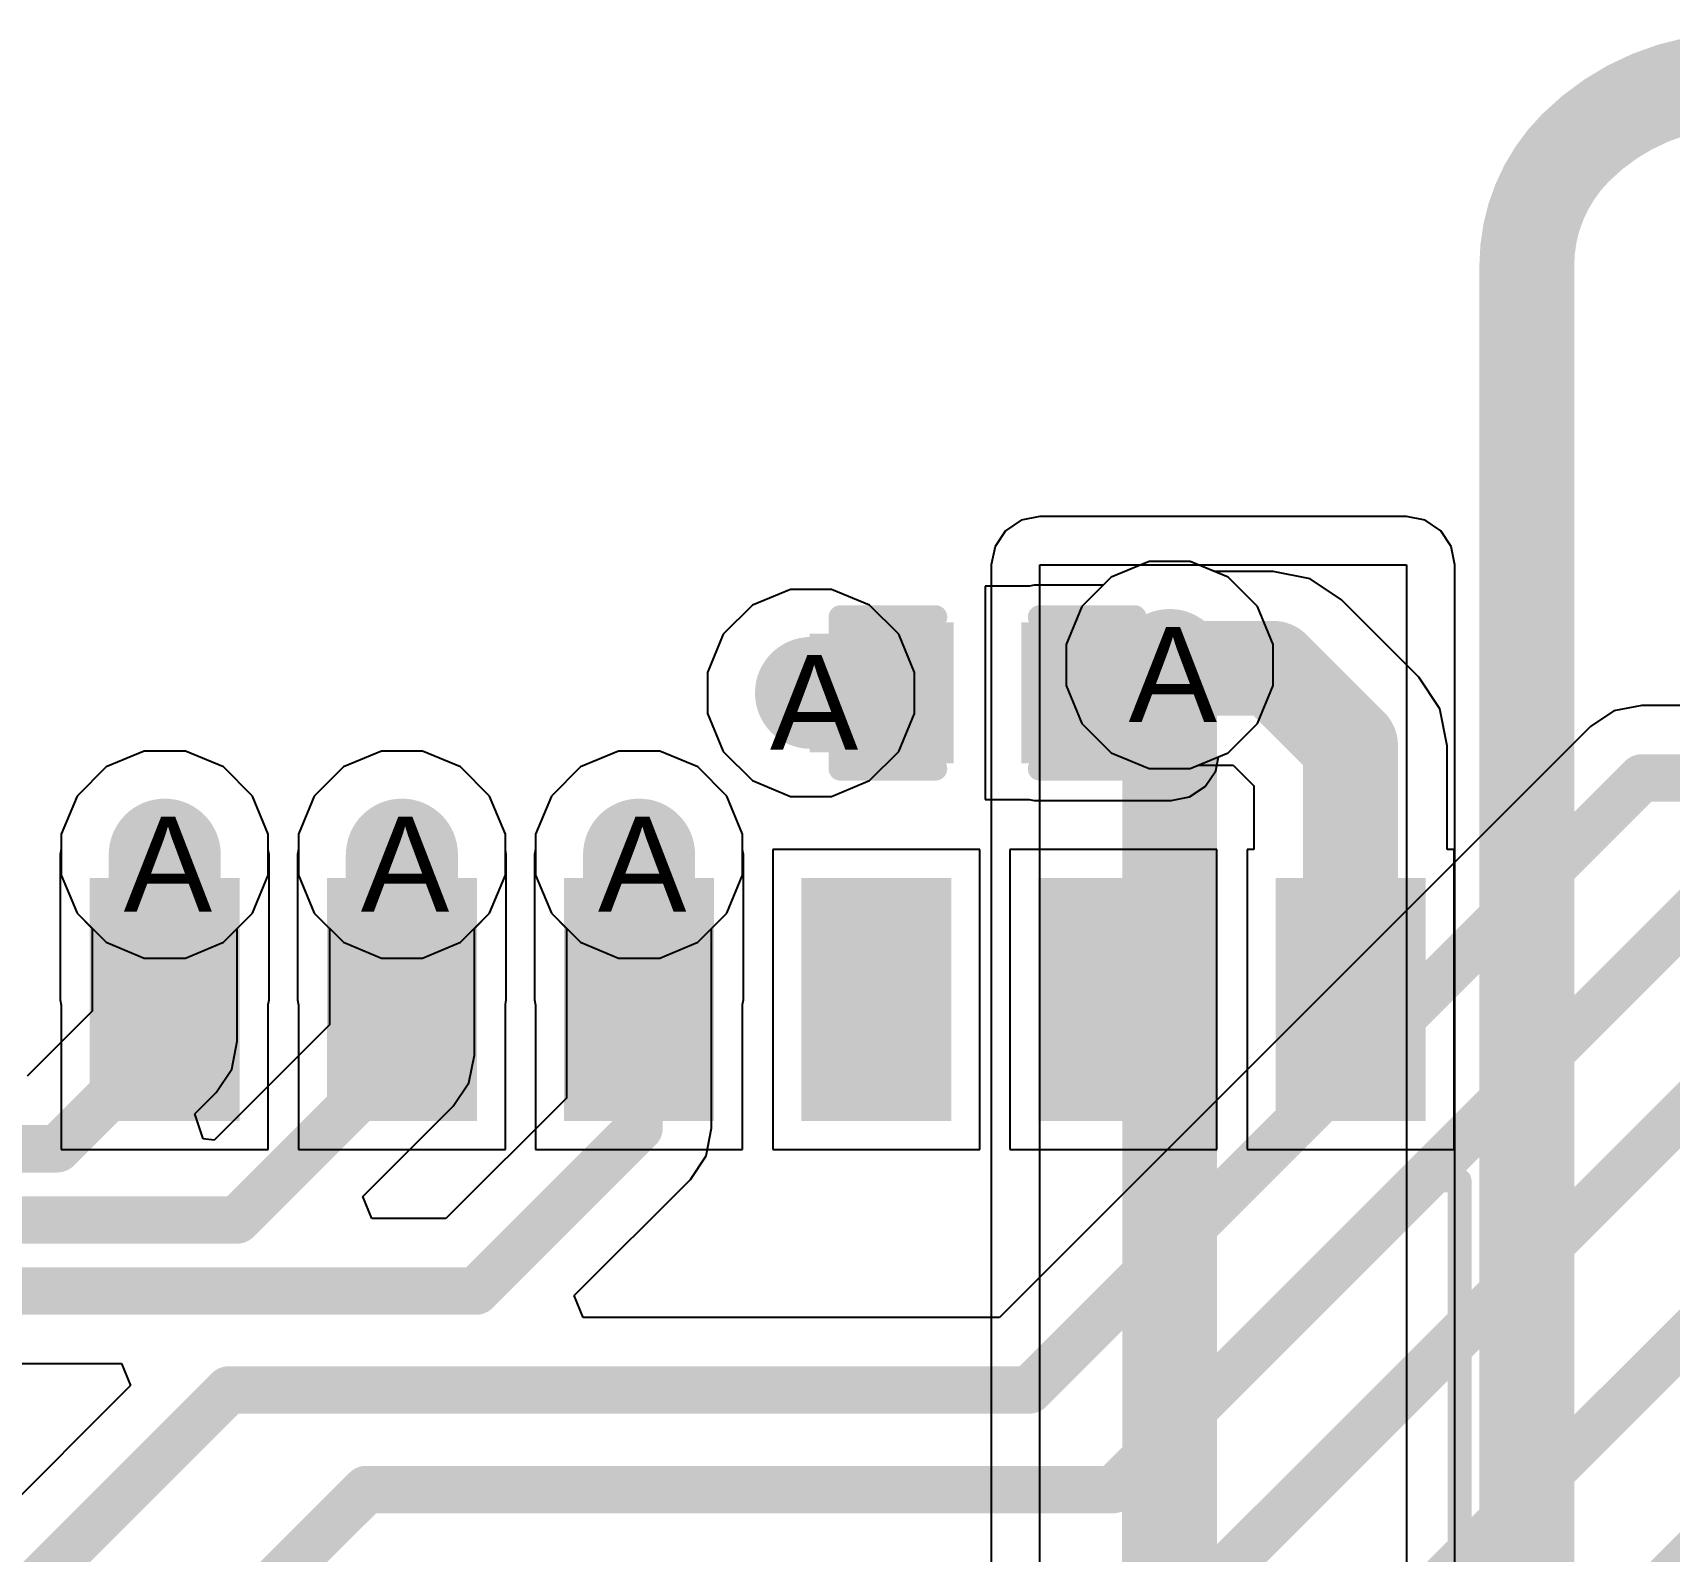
# Model space of a CAD drawing. Header units: inches. Extents: x 0 to 208, y 0 to 213.
# Drawn here: x 2.7947 to 3.1397, y 0.64 to 0.9602 of the extents above; entities that cross this region are included whole.
import ezdxf

# ---------------------------------------------------------------- set-up
doc = ezdxf.new("R2010")
doc.units = ezdxf.units.IN
doc.header["$MEASUREMENT"] = 0
for name, color, linetype in [('Bottom Layer', 5, 'Continuous'), ('Bottom Overlay', 54, 'Continuous'), ('Bottom Paste', 16, 'Continuous'), ('Bottom Solder', 6, 'Continuous'), ('Drill Drawing', 1, 'Continuous'), ('L2_GND1', 16, 'Continuous'), ('L3_SIG1', 76, 'Continuous'), ('L4_PWR', 90, 'Continuous'), ('L5_GND2', 156, 'Continuous'), ('L6_SIG2', 130, 'Continuous'), ('L7_GND3', 216, 'Continuous'), ('Top Layer', 1, 'Continuous'), ('Top Overlay', 2, 'Continuous'), ('Top Paste', 8, 'Continuous'), ('Top Solder', 216, 'Continuous'), ('Via Holes', 16, 'Continuous')]:
    doc.layers.add(name, color=color, linetype=linetype)
doc.styles.add('Arial', font='', dxfattribs={"height": 0.2})
doc.styles.get('Arial').set_extended_font_data('Arial')

# ---------------------------------------------------------------- blocks, each defined once
blk = doc.blocks.new('C___0402_B_395')
at = {"layer": 'Bottom Layer'}
for points in [[(-0.0095, 0.0125), (-0.0095, -0.0125), (-0.0275, -0.0125), (-0.0275, 0.0125)], [(0.0275, 0.0125), (0.0275, -0.0125), (0.0095, -0.0125), (0.0095, 0.0125)]]:
    blk.add_hatch(color=5, dxfattribs=at).paths.add_polyline_path(points)
at = {"layer": 'Bottom Paste'}
for points in [[(-0.0095, 0.0125), (-0.0095, -0.0125), (-0.0275, -0.0125), (-0.0275, 0.0125)], [(0.0275, 0.0125), (0.0275, -0.0125), (0.0095, -0.0125), (0.0095, 0.0125)]]:
    blk.add_hatch(color=16, dxfattribs=at).paths.add_polyline_path(points)
at = {"layer": 'Bottom Solder'}
for points in [[(-0.00714, 0.01486), (-0.00714, -0.01486), (-0.02986, -0.01486), (-0.02986, 0.01486)], [(0.02986, 0.01486), (0.02986, -0.01486), (0.00714, -0.01486), (0.00714, 0.01486)]]:
    blk.add_hatch(color=6, dxfattribs=at).paths.add_polyline_path(points)
at = {"layer": 'Bottom Overlay'}
for points in [[(-0.011, 0.016, 0.005, 0.005, 0), (-0.031, 0.016, 0.005, 0.005, 0)], [(-0.031, 0.016, 0.005, 0.005, 0), (-0.031, -0.016, 0.005, 0.005, 0)], [(0.031, 0.016, 0.005, 0.005, 0), (0.011, 0.016, 0.005, 0.005, 0)], [(0.031, 0.016, 0.005, 0.005, 0), (0.031, -0.016, 0.005, 0.005, 0)], [(-0.011, -0.016, 0.005, 0.005, 0), (-0.031, -0.016, 0.005, 0.005, 0)], [(0.031, -0.016, 0.005, 0.005, 0), (0.011, -0.016, 0.005, 0.005, 0)]]:
    blk.add_lwpolyline(points, format="xyseb", dxfattribs=at)
for points in [[(-0.03225, 0.016, 0.0025, 0.0025, 1), (-0.02975, 0.016, 0.0025, 0.0025, 1)], [(-0.03225, 0.016, 0.0025, 0.0025, 1), (-0.02975, 0.016, 0.0025, 0.0025, 1)], [(-0.01225, 0.016, 0.0025, 0.0025, 1), (-0.00975, 0.016, 0.0025, 0.0025, 1)], [(0.00975, 0.016, 0.0025, 0.0025, 1), (0.01225, 0.016, 0.0025, 0.0025, 1)], [(0.02975, 0.016, 0.0025, 0.0025, 1), (0.03225, 0.016, 0.0025, 0.0025, 1)], [(0.02975, 0.016, 0.0025, 0.0025, 1), (0.03225, 0.016, 0.0025, 0.0025, 1)], [(-0.03225, -0.016, 0.0025, 0.0025, 1), (-0.02975, -0.016, 0.0025, 0.0025, 1)], [(-0.03225, -0.016, 0.0025, 0.0025, 1), (-0.02975, -0.016, 0.0025, 0.0025, 1)], [(-0.01225, -0.016, 0.0025, 0.0025, 1), (-0.00975, -0.016, 0.0025, 0.0025, 1)], [(0.00975, -0.016, 0.0025, 0.0025, 1), (0.01225, -0.016, 0.0025, 0.0025, 1)], [(0.02975, -0.016, 0.0025, 0.0025, 1), (0.03225, -0.016, 0.0025, 0.0025, 1)], [(0.02975, -0.016, 0.0025, 0.0025, 1), (0.03225, -0.016, 0.0025, 0.0025, 1)]]:
    blk.add_lwpolyline(points, format="xyseb", close=True, dxfattribs=at)
blk = doc.blocks.new('SOP_16_150____399')
at = {"layer": 'Top Layer'}
for points in [[(0.09154, 0.08681), (0.13484, 0.08681), (0.13484, 0.06319), (0.09154, 0.06319)], [(0.09154, 0.03681), (0.13484, 0.03681), (0.13484, 0.01319), (0.09154, 0.01319)], [(0.09154, -0.01319), (0.13484, -0.01319), (0.13484, -0.03681), (0.09154, -0.03681)], [(0.09154, -0.06319), (0.13484, -0.06319), (0.13484, -0.08681), (0.09154, -0.08681)], [(0.09154, -0.11319), (0.13484, -0.11319), (0.13484, -0.13681), (0.09154, -0.13681)], [(0.09154, -0.16319), (0.13484, -0.16319), (0.13484, -0.18681), (0.09154, -0.18681)]]:
    blk.add_hatch(color=1, dxfattribs=at).paths.add_polyline_path(points)
at = {"layer": 'Top Paste'}
for points in [[(0.09154, 0.08681), (0.13484, 0.08681), (0.13484, 0.06319), (0.09154, 0.06319)], [(0.09154, 0.03681), (0.13484, 0.03681), (0.13484, 0.01319), (0.09154, 0.01319)], [(0.09154, -0.01319), (0.13484, -0.01319), (0.13484, -0.03681), (0.09154, -0.03681)], [(0.09154, -0.06319), (0.13484, -0.06319), (0.13484, -0.08681), (0.09154, -0.08681)], [(0.09154, -0.11319), (0.13484, -0.11319), (0.13484, -0.13681), (0.09154, -0.13681)], [(0.09154, -0.16319), (0.13484, -0.16319), (0.13484, -0.18681), (0.09154, -0.18681)]]:
    blk.add_hatch(color=8, dxfattribs=at).paths.add_polyline_path(points)
at = {"layer": 'Top Solder'}
for points in [[(0.08754, 0.09081), (0.13884, 0.09081), (0.13884, 0.05919), (0.08754, 0.05919)], [(0.08754, 0.04081), (0.13884, 0.04081), (0.13884, 0.00919), (0.08754, 0.00919)], [(0.08754, -0.00919), (0.13884, -0.00919), (0.13884, -0.04081), (0.08754, -0.04081)], [(0.08754, -0.05919), (0.13884, -0.05919), (0.13884, -0.09081), (0.08754, -0.09081)], [(0.08754, -0.10919), (0.13884, -0.10919), (0.13884, -0.14081), (0.08754, -0.14081)], [(0.08754, -0.15919), (0.13884, -0.15919), (0.13884, -0.19081), (0.08754, -0.19081)]]:
    blk.add_hatch(color=216, dxfattribs=at).paths.add_polyline_path(points)
at = {"layer": 'Top Overlay'}
for points in [[(0.075, -0.192, 0.005, 0.005, 0), (0.075, -0.198, 0.005, 0.005, 0)], [(-0.075, -0.198, 0.005, 0.005, 0), (0.075, -0.198, 0.005, 0.005, 0)]]:
    blk.add_lwpolyline(points, format="xyseb", dxfattribs=at)
for points in [[(0.07375, -0.192, 0.0025, 0.0025, 1), (0.07625, -0.192, 0.0025, 0.0025, 1)], [(0.07375, -0.198, 0.0025, 0.0025, 1), (0.07625, -0.198, 0.0025, 0.0025, 1)], [(0.07375, -0.198, 0.0025, 0.0025, 1), (0.07625, -0.198, 0.0025, 0.0025, 1)]]:
    blk.add_lwpolyline(points, format="xyseb", close=True, dxfattribs=at)

msp = doc.modelspace()

# ---------------------------------------------------------------- hatches: boundary and pattern name
at = {"layer": 'Bottom Layer'}
h = msp.add_hatch(color=5, dxfattribs=at)
edge = h.paths.add_edge_path()
edge.add_arc((3.0344, 0.82689), 0.01181, 0, 360)
h = msp.add_hatch(color=5, dxfattribs=at)
edge = h.paths.add_edge_path()
edge.add_arc((2.95878, 0.821), 0.01181, 0, 360)
for points in [[(2.95848, 0.8335), (2.95848, 0.8085), (2.98738, 0.8085), (2.98738, 0.8335)], [(3.0347, 0.8085), (3.0347, 0.8335), (3.0058, 0.8335), (3.0058, 0.8085)]]:
    msp.add_hatch(color=5, dxfattribs=at).paths.add_polyline_path(points)
h = msp.add_hatch(color=5, dxfattribs=at)
edge = h.paths.add_edge_path()
edge.add_arc((2.82254, 0.7869), 0.01181, 0, 360)
h = msp.add_hatch(color=5, dxfattribs=at)
edge = h.paths.add_edge_path()
edge.add_arc((2.87254, 0.7869), 0.01181, 0, 360)
h = msp.add_hatch(color=5, dxfattribs=at)
edge = h.paths.add_edge_path()
edge.add_arc((2.92254, 0.7869), 0.01181, 0, 360)
at = {"layer": 'L2_GND1'}
h = msp.add_hatch(color=16, dxfattribs=at)
edge = h.paths.add_edge_path()
edge.add_arc((3.0344, 0.82689), 0.01181, 0, 360)
h = msp.add_hatch(color=16, dxfattribs=at)
edge = h.paths.add_edge_path()
edge.add_arc((2.95878, 0.821), 0.01181, 0, 360)
h = msp.add_hatch(color=16, dxfattribs=at)
edge = h.paths.add_edge_path()
edge.add_arc((2.82254, 0.7869), 0.01181, 0, 360)
h = msp.add_hatch(color=16, dxfattribs=at)
edge = h.paths.add_edge_path()
edge.add_arc((2.87254, 0.7869), 0.01181, 0, 360)
h = msp.add_hatch(color=16, dxfattribs=at)
edge = h.paths.add_edge_path()
edge.add_arc((2.92254, 0.7869), 0.01181, 0, 360)
at = {"layer": 'L3_SIG1'}
h = msp.add_hatch(color=76, dxfattribs=at)
edge = h.paths.add_edge_path()
edge.add_arc((3.0344, 0.82689), 0.01181, 0, 360)
h = msp.add_hatch(color=76, dxfattribs=at)
edge = h.paths.add_edge_path()
edge.add_arc((2.95878, 0.821), 0.01181, 0, 360)
h = msp.add_hatch(color=76, dxfattribs=at)
edge = h.paths.add_edge_path()
edge.add_arc((2.82254, 0.7869), 0.01181, 0, 360)
h = msp.add_hatch(color=76, dxfattribs=at)
edge = h.paths.add_edge_path()
edge.add_arc((2.87254, 0.7869), 0.01181, 0, 360)
h = msp.add_hatch(color=76, dxfattribs=at)
edge = h.paths.add_edge_path()
edge.add_arc((2.92254, 0.7869), 0.01181, 0, 360)
at = {"layer": 'L4_PWR'}
h = msp.add_hatch(color=90, dxfattribs=at)
edge = h.paths.add_edge_path()
edge.add_arc((3.0344, 0.82689), 0.01181, 0, 360)
h = msp.add_hatch(color=90, dxfattribs=at)
edge = h.paths.add_edge_path()
edge.add_arc((2.95878, 0.821), 0.01181, 0, 360)
h = msp.add_hatch(color=90, dxfattribs=at)
edge = h.paths.add_edge_path()
edge.add_arc((2.82254, 0.7869), 0.01181, 0, 360)
h = msp.add_hatch(color=90, dxfattribs=at)
edge = h.paths.add_edge_path()
edge.add_arc((2.87254, 0.7869), 0.01181, 0, 360)
h = msp.add_hatch(color=90, dxfattribs=at)
edge = h.paths.add_edge_path()
edge.add_arc((2.92254, 0.7869), 0.01181, 0, 360)
at = {"layer": 'L5_GND2'}
h = msp.add_hatch(color=156, dxfattribs=at)
edge = h.paths.add_edge_path()
edge.add_arc((3.0344, 0.82689), 0.01181, 0, 360)
h = msp.add_hatch(color=156, dxfattribs=at)
edge = h.paths.add_edge_path()
edge.add_arc((2.95878, 0.821), 0.01181, 0, 360)
h = msp.add_hatch(color=156, dxfattribs=at)
edge = h.paths.add_edge_path()
edge.add_arc((2.82254, 0.7869), 0.01181, 0, 360)
h = msp.add_hatch(color=156, dxfattribs=at)
edge = h.paths.add_edge_path()
edge.add_arc((2.87254, 0.7869), 0.01181, 0, 360)
h = msp.add_hatch(color=156, dxfattribs=at)
edge = h.paths.add_edge_path()
edge.add_arc((2.92254, 0.7869), 0.01181, 0, 360)
at = {"layer": 'L6_SIG2'}
h = msp.add_hatch(color=130, dxfattribs=at)
edge = h.paths.add_edge_path()
edge.add_arc((3.0344, 0.82689), 0.01181, 0, 360)
h = msp.add_hatch(color=130, dxfattribs=at)
edge = h.paths.add_edge_path()
edge.add_arc((2.95878, 0.821), 0.01181, 0, 360)
h = msp.add_hatch(color=130, dxfattribs=at)
edge = h.paths.add_edge_path()
edge.add_arc((2.82254, 0.7869), 0.01181, 0, 360)
h = msp.add_hatch(color=130, dxfattribs=at)
edge = h.paths.add_edge_path()
edge.add_arc((2.87254, 0.7869), 0.01181, 0, 360)
h = msp.add_hatch(color=130, dxfattribs=at)
edge = h.paths.add_edge_path()
edge.add_arc((2.92254, 0.7869), 0.01181, 0, 360)
at = {"layer": 'L7_GND3'}
h = msp.add_hatch(color=216, dxfattribs=at)
edge = h.paths.add_edge_path()
edge.add_arc((3.0344, 0.82689), 0.01181, 0, 360)
h = msp.add_hatch(color=216, dxfattribs=at)
edge = h.paths.add_edge_path()
edge.add_arc((2.95878, 0.821), 0.01181, 0, 360)
h = msp.add_hatch(color=216, dxfattribs=at)
edge = h.paths.add_edge_path()
edge.add_arc((2.82254, 0.7869), 0.01181, 0, 360)
h = msp.add_hatch(color=216, dxfattribs=at)
edge = h.paths.add_edge_path()
edge.add_arc((2.87254, 0.7869), 0.01181, 0, 360)
h = msp.add_hatch(color=216, dxfattribs=at)
edge = h.paths.add_edge_path()
edge.add_arc((2.92254, 0.7869), 0.01181, 0, 360)
at = {"layer": 'Top Layer'}
h = msp.add_hatch(color=1, dxfattribs=at)
edge = h.paths.add_edge_path()
edge.add_arc((3.0344, 0.82689), 0.01181, 0, 360)
h = msp.add_hatch(color=1, dxfattribs=at)
edge = h.paths.add_edge_path()
edge.add_arc((2.95878, 0.821), 0.01181, 0, 360)
h = msp.add_hatch(color=1, dxfattribs=at)
edge = h.paths.add_edge_path()
edge.add_arc((2.82254, 0.7869), 0.01181, 0, 360)
h = msp.add_hatch(color=1, dxfattribs=at)
edge = h.paths.add_edge_path()
edge.add_arc((2.87254, 0.7869), 0.01181, 0, 360)
h = msp.add_hatch(color=1, dxfattribs=at)
edge = h.paths.add_edge_path()
edge.add_arc((2.92254, 0.7869), 0.01181, 0, 360)
for points in [[(2.83436, 0.7869), (2.81069, 0.7869), (2.81069, 0.75629), (2.83436, 0.75629)], [(2.88436, 0.7869), (2.86069, 0.7869), (2.86069, 0.75629), (2.88436, 0.75629)], [(2.93436, 0.7869), (2.91069, 0.7869), (2.91069, 0.75629), (2.93436, 0.75629)]]:
    msp.add_hatch(color=1, dxfattribs=at).paths.add_polyline_path(points)
at = {"layer": 'Via Holes'}
h = msp.add_hatch(color=7, dxfattribs=at)
edge = h.paths.add_edge_path()
edge.add_arc((3.0344, 0.82689), 0.00591, 0, 360)
h = msp.add_hatch(color=7, dxfattribs=at)
edge = h.paths.add_edge_path()
edge.add_arc((2.95878, 0.821), 0.00591, 0, 360)
h = msp.add_hatch(color=7, dxfattribs=at)
edge = h.paths.add_edge_path()
edge.add_arc((2.82254, 0.7869), 0.00591, 0, 360)
h = msp.add_hatch(color=7, dxfattribs=at)
edge = h.paths.add_edge_path()
edge.add_arc((2.87254, 0.7869), 0.00591, 0, 360)
h = msp.add_hatch(color=7, dxfattribs=at)
edge = h.paths.add_edge_path()
edge.add_arc((2.92254, 0.7869), 0.00591, 0, 360)

# ---------------------------------------------------------------- linework, layer by layer
at = {"layer": 'Bottom Layer'}
for p, q in [((3.02204, 0.84538), (3.02036, 0.8437)), ((3.03006, 0.8487), (3.02204, 0.84538)), ((3.03874, 0.8487), (3.03006, 0.8487)), ((3.04675, 0.84538), (3.03874, 0.8487)), ((3.05289, 0.83924), (3.04675, 0.84538)), ((3.00482, 0.8435), (2.9955, 0.8435)), ((2.9955, 0.8435), (2.9955, 0.7985)), ((3.0058, 0.8437), (3.00482, 0.8435)), ((3.02036, 0.8437), (3.0058, 0.8437)), ((3.05621, 0.83122), (3.05289, 0.83924)), ((3.05621, 0.82255), (3.05621, 0.83122)), ((3.05289, 0.81453), (3.05621, 0.82255)), ((3.04675, 0.80839), (3.05289, 0.81453)), ((2.8182, 0.80871), (2.81019, 0.80539)), ((2.82688, 0.80871), (2.8182, 0.80871)), ((2.8349, 0.80539), (2.82688, 0.80871)), ((2.8682, 0.80871), (2.86019, 0.80539)), ((2.87688, 0.80871), (2.8682, 0.80871)), ((2.8849, 0.80539), (2.87688, 0.80871)), ((2.9182, 0.80871), (2.91019, 0.80539)), ((2.92688, 0.80871), (2.9182, 0.80871)), ((2.9349, 0.80539), (2.92688, 0.80871)), ((3.04412, 0.8046), (3.04471, 0.80755)), ((3.04471, 0.80755), (3.04675, 0.80839)), ((2.81019, 0.80539), (2.80405, 0.79925)), ((2.84103, 0.79925), (2.8349, 0.80539)), ((2.86019, 0.80539), (2.85405, 0.79925)), ((2.89103, 0.79925), (2.8849, 0.80539)), ((2.91019, 0.80539), (2.90405, 0.79925)), ((2.94103, 0.79925), (2.9349, 0.80539)), ((3.04191, 0.80129), (3.04412, 0.8046)), ((3.0386, 0.79908), (3.04191, 0.80129)), ((2.80405, 0.79925), (2.80073, 0.79124)), ((2.84435, 0.79124), (2.84103, 0.79925)), ((2.85405, 0.79925), (2.85073, 0.79124)), ((2.89435, 0.79124), (2.89103, 0.79925)), ((2.90405, 0.79925), (2.90073, 0.79124)), ((2.94435, 0.79124), (2.94103, 0.79925)), ((2.9955, 0.7985), (3.00481, 0.7985)), ((3.00481, 0.7985), (3.0058, 0.7983)), ((3.0058, 0.7983), (3.0347, 0.7983)), ((3.0347, 0.7983), (3.0386, 0.79908)), ((2.80073, 0.79124), (2.80073, 0.78256)), ((2.84435, 0.78256), (2.84435, 0.79124)), ((2.85073, 0.79124), (2.85073, 0.78256)), ((2.89435, 0.78256), (2.89435, 0.79124)), ((2.90073, 0.79124), (2.90073, 0.78256)), ((2.94435, 0.78256), (2.94435, 0.79124)), ((2.80073, 0.78256), (2.80405, 0.77454)), ((2.84103, 0.77454), (2.84435, 0.78256)), ((2.85073, 0.78256), (2.85405, 0.77454)), ((2.89103, 0.77454), (2.89435, 0.78256)), ((2.90073, 0.78256), (2.90405, 0.77454)), ((2.94103, 0.77454), (2.94435, 0.78256)), ((2.80405, 0.77454), (2.81019, 0.76841)), ((2.8349, 0.76841), (2.84103, 0.77454)), ((2.85405, 0.77454), (2.86019, 0.76841)), ((2.8849, 0.76841), (2.89103, 0.77454)), ((2.90405, 0.77454), (2.91019, 0.76841)), ((2.9349, 0.76841), (2.94103, 0.77454)), ((2.81019, 0.76841), (2.8182, 0.76509)), ((2.82688, 0.76509), (2.8349, 0.76841)), ((2.86019, 0.76841), (2.8682, 0.76509)), ((2.87688, 0.76509), (2.8849, 0.76841)), ((2.91019, 0.76841), (2.9182, 0.76509)), ((2.92688, 0.76509), (2.9349, 0.76841)), ((2.8182, 0.76509), (2.82688, 0.76509)), ((2.8682, 0.76509), (2.87688, 0.76509)), ((2.9182, 0.76509), (2.92688, 0.76509))]:
    msp.add_line(p, q, dxfattribs=at)
at = {"layer": 'L2_GND1'}
for p, q in [((3.02204, 0.84538), (3.01591, 0.83924)), ((3.03006, 0.8487), (3.02204, 0.84538)), ((3.03874, 0.8487), (3.03006, 0.8487)), ((3.04675, 0.84538), (3.03874, 0.8487)), ((3.05289, 0.83924), (3.04675, 0.84538)), ((3.01591, 0.83924), (3.01259, 0.83122)), ((3.05621, 0.83122), (3.05289, 0.83924)), ((3.01259, 0.83122), (3.01259, 0.82255)), ((3.05621, 0.82255), (3.05621, 0.83122)), ((3.01259, 0.82255), (3.01591, 0.81453)), ((3.05289, 0.81453), (3.05621, 0.82255)), ((3.01591, 0.81453), (3.02204, 0.80839)), ((3.04675, 0.80839), (3.05289, 0.81453)), ((2.8182, 0.80871), (2.81019, 0.80539)), ((2.82688, 0.80871), (2.8182, 0.80871)), ((2.8349, 0.80539), (2.82688, 0.80871)), ((2.8682, 0.80871), (2.86019, 0.80539)), ((2.87688, 0.80871), (2.8682, 0.80871)), ((2.8849, 0.80539), (2.87688, 0.80871)), ((2.9182, 0.80871), (2.91019, 0.80539)), ((2.92688, 0.80871), (2.9182, 0.80871)), ((2.9349, 0.80539), (2.92688, 0.80871)), ((3.02204, 0.80839), (3.03006, 0.80507)), ((3.03874, 0.80507), (3.04675, 0.80839)), ((2.81019, 0.80539), (2.80405, 0.79925)), ((2.84103, 0.79925), (2.8349, 0.80539)), ((2.86019, 0.80539), (2.85405, 0.79925)), ((2.89103, 0.79925), (2.8849, 0.80539)), ((2.91019, 0.80539), (2.90405, 0.79925)), ((2.94103, 0.79925), (2.9349, 0.80539)), ((3.03006, 0.80507), (3.03874, 0.80507)), ((2.80405, 0.79925), (2.80073, 0.79124)), ((2.84435, 0.79124), (2.84103, 0.79925)), ((2.85405, 0.79925), (2.85073, 0.79124)), ((2.89435, 0.79124), (2.89103, 0.79925)), ((2.90405, 0.79925), (2.90073, 0.79124)), ((2.94435, 0.79124), (2.94103, 0.79925)), ((2.80073, 0.79124), (2.80073, 0.78256)), ((2.84435, 0.78256), (2.84435, 0.79124)), ((2.85073, 0.79124), (2.85073, 0.78256)), ((2.89435, 0.78256), (2.89435, 0.79124)), ((2.90073, 0.79124), (2.90073, 0.78256)), ((2.94435, 0.78256), (2.94435, 0.79124)), ((2.80073, 0.78256), (2.80405, 0.77454)), ((2.84103, 0.77454), (2.84435, 0.78256)), ((2.85073, 0.78256), (2.85405, 0.77454)), ((2.89103, 0.77454), (2.89435, 0.78256)), ((2.90073, 0.78256), (2.90405, 0.77454)), ((2.94103, 0.77454), (2.94435, 0.78256)), ((2.80405, 0.77454), (2.81019, 0.76841)), ((2.8349, 0.76841), (2.84103, 0.77454)), ((2.85405, 0.77454), (2.86019, 0.76841)), ((2.8849, 0.76841), (2.89103, 0.77454)), ((2.90405, 0.77454), (2.91019, 0.76841)), ((2.9349, 0.76841), (2.94103, 0.77454)), ((2.81019, 0.76841), (2.8182, 0.76509)), ((2.82688, 0.76509), (2.8349, 0.76841)), ((2.86019, 0.76841), (2.8682, 0.76509)), ((2.87688, 0.76509), (2.8849, 0.76841)), ((2.91019, 0.76841), (2.9182, 0.76509)), ((2.92688, 0.76509), (2.9349, 0.76841)), ((2.8182, 0.76509), (2.82688, 0.76509)), ((2.8682, 0.76509), (2.87688, 0.76509)), ((2.9182, 0.76509), (2.92688, 0.76509))]:
    msp.add_line(p, q, dxfattribs=at)
at = {"layer": 'L3_SIG1'}
for p, q in [((3.02204, 0.84538), (3.01591, 0.83924)), ((3.03006, 0.8487), (3.02204, 0.84538)), ((3.03874, 0.8487), (3.03006, 0.8487)), ((3.04675, 0.84538), (3.03874, 0.8487)), ((3.05289, 0.83924), (3.04675, 0.84538)), ((3.01591, 0.83924), (3.01259, 0.83122)), ((3.05621, 0.83122), (3.05289, 0.83924)), ((3.01259, 0.83122), (3.01259, 0.82255)), ((3.05621, 0.82255), (3.05621, 0.83122)), ((3.01259, 0.82255), (3.01591, 0.81453)), ((3.05289, 0.81453), (3.05621, 0.82255)), ((3.01591, 0.81453), (3.02204, 0.80839)), ((3.04675, 0.80839), (3.05289, 0.81453)), ((2.8182, 0.80871), (2.81019, 0.80539)), ((2.82688, 0.80871), (2.8182, 0.80871)), ((2.8349, 0.80539), (2.82688, 0.80871)), ((2.8682, 0.80871), (2.86019, 0.80539)), ((2.87688, 0.80871), (2.8682, 0.80871)), ((2.8849, 0.80539), (2.87688, 0.80871)), ((2.9182, 0.80871), (2.91019, 0.80539)), ((2.92688, 0.80871), (2.9182, 0.80871)), ((2.9349, 0.80539), (2.92688, 0.80871)), ((3.02204, 0.80839), (3.03006, 0.80507)), ((3.03874, 0.80507), (3.04675, 0.80839)), ((2.81019, 0.80539), (2.80405, 0.79925)), ((2.84103, 0.79925), (2.8349, 0.80539)), ((2.86019, 0.80539), (2.85405, 0.79925)), ((2.89103, 0.79925), (2.8849, 0.80539)), ((2.91019, 0.80539), (2.90405, 0.79925)), ((2.94103, 0.79925), (2.9349, 0.80539)), ((3.03006, 0.80507), (3.03874, 0.80507)), ((2.80405, 0.79925), (2.80073, 0.79124)), ((2.84435, 0.79124), (2.84103, 0.79925)), ((2.85405, 0.79925), (2.85073, 0.79124)), ((2.89435, 0.79124), (2.89103, 0.79925)), ((2.90405, 0.79925), (2.90073, 0.79124)), ((2.94435, 0.79124), (2.94103, 0.79925)), ((2.80073, 0.79124), (2.80073, 0.78256)), ((2.84435, 0.78256), (2.84435, 0.79124)), ((2.85073, 0.79124), (2.85073, 0.78256)), ((2.89435, 0.78256), (2.89435, 0.79124)), ((2.90073, 0.79124), (2.90073, 0.78256)), ((2.94435, 0.78256), (2.94435, 0.79124)), ((2.80073, 0.78256), (2.80405, 0.77454)), ((2.84103, 0.77454), (2.84435, 0.78256)), ((2.85073, 0.78256), (2.85405, 0.77454)), ((2.89103, 0.77454), (2.89435, 0.78256)), ((2.90073, 0.78256), (2.90405, 0.77454)), ((2.94103, 0.77454), (2.94435, 0.78256)), ((2.80405, 0.77454), (2.81019, 0.76841)), ((2.8349, 0.76841), (2.84103, 0.77454)), ((2.85405, 0.77454), (2.86019, 0.76841)), ((2.8849, 0.76841), (2.89103, 0.77454)), ((2.90405, 0.77454), (2.91019, 0.76841)), ((2.9349, 0.76841), (2.94103, 0.77454)), ((2.81019, 0.76841), (2.8182, 0.76509)), ((2.82688, 0.76509), (2.8349, 0.76841)), ((2.86019, 0.76841), (2.8682, 0.76509)), ((2.87688, 0.76509), (2.8849, 0.76841)), ((2.91019, 0.76841), (2.9182, 0.76509)), ((2.92688, 0.76509), (2.9349, 0.76841)), ((2.8182, 0.76509), (2.82688, 0.76509)), ((2.8682, 0.76509), (2.87688, 0.76509)), ((2.9182, 0.76509), (2.92688, 0.76509))]:
    msp.add_line(p, q, dxfattribs=at)
at = {"layer": 'L4_PWR'}
for p, q in [((3.0031, 0.85742), (2.99979, 0.85521)), ((3.007, 0.8582), (3.0031, 0.85742)), ((3.08435, 0.8582), (3.007, 0.8582)), ((3.08825, 0.85742), (3.08435, 0.8582)), ((3.09156, 0.85521), (3.08825, 0.85742)), ((2.99979, 0.85521), (2.99758, 0.8519)), ((3.09377, 0.8519), (3.09156, 0.85521)), ((2.99758, 0.8519), (2.9968, 0.848)), ((3.09455, 0.848), (3.09377, 0.8519)), ((2.9968, 0.848), (2.9968, 0.6082)), ((3.007, 0.598), (3.007, 0.848)), ((3.007, 0.848), (3.08435, 0.848)), ((3.08435, 0.848), (3.08435, 0.58374)), ((3.09455, 0.58374), (3.09455, 0.848)), ((2.95444, 0.84282), (2.94642, 0.83949)), ((2.96312, 0.84282), (2.95444, 0.84282)), ((2.97113, 0.83949), (2.96312, 0.84282)), ((2.94642, 0.83949), (2.94029, 0.83336)), ((2.97727, 0.83336), (2.97113, 0.83949)), ((2.94029, 0.83336), (2.93697, 0.82534)), ((2.98059, 0.82534), (2.97727, 0.83336)), ((2.93697, 0.82534), (2.93697, 0.81667)), ((2.98059, 0.81667), (2.98059, 0.82534)), ((2.93697, 0.81667), (2.94029, 0.80865)), ((2.97727, 0.80865), (2.98059, 0.81667)), ((2.8182, 0.80871), (2.81019, 0.80539)), ((2.82688, 0.80871), (2.8182, 0.80871)), ((2.8349, 0.80539), (2.82688, 0.80871)), ((2.8682, 0.80871), (2.86019, 0.80539)), ((2.87688, 0.80871), (2.8682, 0.80871)), ((2.8849, 0.80539), (2.87688, 0.80871)), ((2.9182, 0.80871), (2.91019, 0.80539)), ((2.92688, 0.80871), (2.9182, 0.80871)), ((2.9349, 0.80539), (2.92688, 0.80871)), ((2.94029, 0.80865), (2.94642, 0.80251)), ((2.97113, 0.80251), (2.97727, 0.80865)), ((2.81019, 0.80539), (2.80405, 0.79925)), ((2.84103, 0.79925), (2.8349, 0.80539)), ((2.86019, 0.80539), (2.85405, 0.79925)), ((2.89103, 0.79925), (2.8849, 0.80539)), ((2.91019, 0.80539), (2.90405, 0.79925)), ((2.94103, 0.79925), (2.9349, 0.80539)), ((2.94642, 0.80251), (2.95444, 0.79919)), ((2.96312, 0.79919), (2.97113, 0.80251)), ((2.80405, 0.79925), (2.80073, 0.79124)), ((2.84435, 0.79124), (2.84103, 0.79925)), ((2.85405, 0.79925), (2.85073, 0.79124)), ((2.89435, 0.79124), (2.89103, 0.79925)), ((2.90405, 0.79925), (2.90073, 0.79124)), ((2.94435, 0.79124), (2.94103, 0.79925)), ((2.95444, 0.79919), (2.96312, 0.79919)), ((2.80073, 0.79124), (2.80073, 0.78256)), ((2.84435, 0.78256), (2.84435, 0.79124)), ((2.85073, 0.79124), (2.85073, 0.78256)), ((2.89435, 0.78256), (2.89435, 0.79124)), ((2.90073, 0.79124), (2.90073, 0.78256)), ((2.94435, 0.78256), (2.94435, 0.79124)), ((2.80073, 0.78256), (2.80405, 0.77454)), ((2.84103, 0.77454), (2.84435, 0.78256)), ((2.85073, 0.78256), (2.85405, 0.77454)), ((2.89103, 0.77454), (2.89435, 0.78256)), ((2.90073, 0.78256), (2.90405, 0.77454)), ((2.94103, 0.77454), (2.94435, 0.78256)), ((2.80405, 0.77454), (2.81019, 0.76841)), ((2.8349, 0.76841), (2.84103, 0.77454)), ((2.85405, 0.77454), (2.86019, 0.76841)), ((2.8849, 0.76841), (2.89103, 0.77454)), ((2.90405, 0.77454), (2.91019, 0.76841)), ((2.9349, 0.76841), (2.94103, 0.77454)), ((2.81019, 0.76841), (2.8182, 0.76509)), ((2.82688, 0.76509), (2.8349, 0.76841)), ((2.86019, 0.76841), (2.8682, 0.76509)), ((2.87688, 0.76509), (2.8849, 0.76841)), ((2.91019, 0.76841), (2.9182, 0.76509)), ((2.92688, 0.76509), (2.9349, 0.76841)), ((2.8182, 0.76509), (2.82688, 0.76509)), ((2.8682, 0.76509), (2.87688, 0.76509)), ((2.9182, 0.76509), (2.92688, 0.76509))]:
    msp.add_line(p, q, dxfattribs=at)
for points in [[(3.12, 0.936, 0.02, 0.02, -0.198912), (3.15436, 0.95023, 0.02, 0.02, 0)], [(3.10969, 0.9111, 0.02, 0.02, -0.198909), (3.12, 0.936, 0.02, 0.02, 0)], [(3.10969, 0.45593, 0.02, 0.02, 0), (3.10969, 0.9111, 0.02, 0.02, 0)], [(3.0344, 0.65043, 0.02, 0.02, 0), (3.0344, 0.82689, 0.02, 0.02, 0)], [(3.03435, 0.65038, 0.02, 0.02, 0), (3.0344, 0.65043, 0.02, 0.02, 0)], [(3.03435, 0.51257, 0.02, 0.02, 0), (3.03435, 0.65038, 0.02, 0.02, 0)]]:
    msp.add_lwpolyline(points, format="xyseb", dxfattribs=at)
for points in [[(3.115, 0.936, 0.01, 0.01, 1), (3.125, 0.936, 0.01, 0.01, 1)], [(3.115, 0.936, 0.01, 0.01, 1), (3.125, 0.936, 0.01, 0.01, 1)], [(3.10469, 0.9111, 0.01, 0.01, 1), (3.11469, 0.9111, 0.01, 0.01, 1)], [(3.10469, 0.9111, 0.01, 0.01, 1), (3.11469, 0.9111, 0.01, 0.01, 1)], [(3.0294, 0.82689, 0.01, 0.01, 1), (3.0394, 0.82689, 0.01, 0.01, 1)], [(3.02935, 0.65038, 0.01, 0.01, 1), (3.03935, 0.65038, 0.01, 0.01, 1)], [(3.02935, 0.65038, 0.01, 0.01, 1), (3.03935, 0.65038, 0.01, 0.01, 1)], [(3.0294, 0.65043, 0.01, 0.01, 1), (3.0394, 0.65043, 0.01, 0.01, 1)], [(3.0294, 0.65043, 0.01, 0.01, 1), (3.0394, 0.65043, 0.01, 0.01, 1)]]:
    msp.add_lwpolyline(points, format="xyseb", close=True, dxfattribs=at)
at = {"layer": 'L5_GND2'}
for p, q in [((3.02204, 0.84538), (3.01591, 0.83924)), ((3.03006, 0.8487), (3.02204, 0.84538)), ((3.03874, 0.8487), (3.03006, 0.8487)), ((3.04675, 0.84538), (3.03874, 0.8487)), ((3.05289, 0.83924), (3.04675, 0.84538)), ((3.01591, 0.83924), (3.01259, 0.83122)), ((3.05621, 0.83122), (3.05289, 0.83924)), ((3.01259, 0.83122), (3.01259, 0.82255)), ((3.05621, 0.82255), (3.05621, 0.83122)), ((3.01259, 0.82255), (3.01591, 0.81453)), ((3.05289, 0.81453), (3.05621, 0.82255)), ((3.01591, 0.81453), (3.02204, 0.80839)), ((3.04675, 0.80839), (3.05289, 0.81453)), ((2.8182, 0.80871), (2.81019, 0.80539)), ((2.82688, 0.80871), (2.8182, 0.80871)), ((2.8349, 0.80539), (2.82688, 0.80871)), ((2.8682, 0.80871), (2.86019, 0.80539)), ((2.87688, 0.80871), (2.8682, 0.80871)), ((2.8849, 0.80539), (2.87688, 0.80871)), ((2.9182, 0.80871), (2.91019, 0.80539)), ((2.92688, 0.80871), (2.9182, 0.80871)), ((2.9349, 0.80539), (2.92688, 0.80871)), ((3.02204, 0.80839), (3.03006, 0.80507)), ((3.03874, 0.80507), (3.04675, 0.80839)), ((2.81019, 0.80539), (2.80405, 0.79925)), ((2.84103, 0.79925), (2.8349, 0.80539)), ((2.86019, 0.80539), (2.85405, 0.79925)), ((2.89103, 0.79925), (2.8849, 0.80539)), ((2.91019, 0.80539), (2.90405, 0.79925)), ((2.94103, 0.79925), (2.9349, 0.80539)), ((3.03006, 0.80507), (3.03874, 0.80507)), ((2.80405, 0.79925), (2.80073, 0.79124)), ((2.84435, 0.79124), (2.84103, 0.79925)), ((2.85405, 0.79925), (2.85073, 0.79124)), ((2.89435, 0.79124), (2.89103, 0.79925)), ((2.90405, 0.79925), (2.90073, 0.79124)), ((2.94435, 0.79124), (2.94103, 0.79925)), ((2.80073, 0.79124), (2.80073, 0.78256)), ((2.84435, 0.78256), (2.84435, 0.79124)), ((2.85073, 0.79124), (2.85073, 0.78256)), ((2.89435, 0.78256), (2.89435, 0.79124)), ((2.90073, 0.79124), (2.90073, 0.78256)), ((2.94435, 0.78256), (2.94435, 0.79124)), ((2.80073, 0.78256), (2.80405, 0.77454)), ((2.84103, 0.77454), (2.84435, 0.78256)), ((2.85073, 0.78256), (2.85405, 0.77454)), ((2.89103, 0.77454), (2.89435, 0.78256)), ((2.90073, 0.78256), (2.90405, 0.77454)), ((2.94103, 0.77454), (2.94435, 0.78256)), ((2.80405, 0.77454), (2.81019, 0.76841)), ((2.8349, 0.76841), (2.84103, 0.77454)), ((2.85405, 0.77454), (2.86019, 0.76841)), ((2.8849, 0.76841), (2.89103, 0.77454)), ((2.90405, 0.77454), (2.91019, 0.76841)), ((2.9349, 0.76841), (2.94103, 0.77454)), ((2.81019, 0.76841), (2.8182, 0.76509)), ((2.82688, 0.76509), (2.8349, 0.76841)), ((2.86019, 0.76841), (2.8682, 0.76509)), ((2.87688, 0.76509), (2.8849, 0.76841)), ((2.91019, 0.76841), (2.9182, 0.76509)), ((2.92688, 0.76509), (2.9349, 0.76841)), ((2.8182, 0.76509), (2.82688, 0.76509)), ((2.8682, 0.76509), (2.87688, 0.76509)), ((2.9182, 0.76509), (2.92688, 0.76509))]:
    msp.add_line(p, q, dxfattribs=at)
at = {"layer": 'L6_SIG2'}
for p, q in [((3.02204, 0.84538), (3.01591, 0.83924)), ((3.03006, 0.8487), (3.02204, 0.84538)), ((3.03874, 0.8487), (3.03006, 0.8487)), ((3.04675, 0.84538), (3.03874, 0.8487)), ((3.05289, 0.83924), (3.04675, 0.84538)), ((3.01591, 0.83924), (3.01259, 0.83122)), ((3.05621, 0.83122), (3.05289, 0.83924)), ((3.01259, 0.83122), (3.01259, 0.82255)), ((3.05621, 0.82255), (3.05621, 0.83122)), ((3.01259, 0.82255), (3.01591, 0.81453)), ((3.05289, 0.81453), (3.05621, 0.82255)), ((3.13392, 0.81837), (3.12807, 0.8172)), ((3.17468, 0.81837), (3.13392, 0.81837)), ((3.01591, 0.81453), (3.02204, 0.80839)), ((3.04675, 0.80839), (3.05289, 0.81453)), ((3.12807, 0.8172), (3.1231, 0.81389)), ((3.1231, 0.81389), (2.99851, 0.68929)), ((2.8182, 0.80871), (2.81019, 0.80539)), ((2.82688, 0.80871), (2.8182, 0.80871)), ((2.8349, 0.80539), (2.82688, 0.80871)), ((2.8682, 0.80871), (2.86019, 0.80539)), ((2.87688, 0.80871), (2.8682, 0.80871)), ((2.8849, 0.80539), (2.87688, 0.80871)), ((2.9182, 0.80871), (2.91019, 0.80539)), ((2.92688, 0.80871), (2.9182, 0.80871)), ((2.9349, 0.80539), (2.92688, 0.80871)), ((3.02204, 0.80839), (3.03006, 0.80507)), ((3.03874, 0.80507), (3.04675, 0.80839)), ((2.81019, 0.80539), (2.80405, 0.79925)), ((2.84103, 0.79925), (2.8349, 0.80539)), ((2.86019, 0.80539), (2.85405, 0.79925)), ((2.89103, 0.79925), (2.8849, 0.80539)), ((2.91019, 0.80539), (2.90405, 0.79925)), ((2.94103, 0.79925), (2.9349, 0.80539)), ((3.03006, 0.80507), (3.03874, 0.80507)), ((2.80405, 0.79925), (2.80073, 0.79124)), ((2.84435, 0.79124), (2.84103, 0.79925)), ((2.85405, 0.79925), (2.85073, 0.79124)), ((2.89435, 0.79124), (2.89103, 0.79925)), ((2.90405, 0.79925), (2.90073, 0.79124)), ((2.94435, 0.79124), (2.94103, 0.79925)), ((2.80073, 0.79124), (2.80073, 0.78256)), ((2.84435, 0.78256), (2.84435, 0.79124)), ((2.85073, 0.79124), (2.85073, 0.78256)), ((2.89435, 0.78256), (2.89435, 0.79124)), ((2.90073, 0.79124), (2.90073, 0.78256)), ((2.94435, 0.78256), (2.94435, 0.79124)), ((2.80073, 0.78256), (2.80405, 0.77454)), ((2.84103, 0.77454), (2.84435, 0.78256)), ((2.85073, 0.78256), (2.85405, 0.77454)), ((2.89103, 0.77454), (2.89435, 0.78256)), ((2.90073, 0.78256), (2.90405, 0.77454)), ((2.94103, 0.77454), (2.94435, 0.78256)), ((2.80405, 0.77454), (2.80725, 0.77135)), ((2.83784, 0.77135), (2.84103, 0.77454)), ((2.85405, 0.77454), (2.85725, 0.77135)), ((2.88784, 0.77135), (2.89103, 0.77454)), ((2.90405, 0.77454), (2.90725, 0.77135)), ((2.93784, 0.77135), (2.94103, 0.77454)), ((2.80725, 0.77135), (2.80725, 0.75388)), ((2.83784, 0.74754), (2.83784, 0.77135)), ((2.85725, 0.77135), (2.85725, 0.75097)), ((2.88784, 0.74463), (2.88784, 0.77135)), ((2.90725, 0.77135), (2.90725, 0.73557)), ((2.93784, 0.72924), (2.93784, 0.77135)), ((2.80725, 0.75388), (2.79352, 0.74015)), ((2.85725, 0.75097), (2.83293, 0.72665)), ((2.83667, 0.74169), (2.83784, 0.74754)), ((2.88667, 0.73878), (2.88784, 0.74463)), ((2.83336, 0.73673), (2.83667, 0.74169)), ((2.88336, 0.73382), (2.88667, 0.73878)), ((2.82889, 0.73226), (2.83336, 0.73673)), ((2.90725, 0.73557), (2.88183, 0.71015)), ((2.83066, 0.72696), (2.82889, 0.73226)), ((2.86431, 0.71477), (2.88336, 0.73382)), ((2.93667, 0.72339), (2.93784, 0.72924)), ((2.83293, 0.72665), (2.83066, 0.72696)), ((2.93336, 0.71842), (2.93667, 0.72339)), ((2.90884, 0.69391), (2.93336, 0.71842)), ((2.86622, 0.71015), (2.86431, 0.71477)), ((2.88183, 0.71015), (2.86622, 0.71015)), ((2.91076, 0.68929), (2.90884, 0.69391)), ((2.99851, 0.68929), (2.91076, 0.68929)), ((0.43165, 0.67956), (2.81342, 0.67956)), ((2.81342, 0.67956), (2.81534, 0.67494)), ((2.81534, 0.67494), (2.72272, 0.58233))]:
    msp.add_line(p, q, dxfattribs=at)
for points in [[(3.00484, 0.674, 0.01, 0.01, 0), (3.13392, 0.80307, 0.01, 0.01, 0)], [(3.13392, 0.80307, 0.01, 0.01, 0), (3.19023, 0.80307, 0.01, 0.01, 0)], [(2.82254, 0.74754, 0.01, 0.01, 0), (2.82254, 0.7869, 0.01, 0.01, 0)], [(2.87254, 0.74463, 0.01, 0.01, 0), (2.87254, 0.7869, 0.01, 0.01, 0)], [(2.92254, 0.72924, 0.01, 0.01, 0), (2.92254, 0.7869, 0.01, 0.01, 0)], [(3.02252, 0.653, 0.01, 0.01, 0), (3.14554, 0.77602, 0.01, 0.01, 0)], [(2.79986, 0.72486, 0.01, 0.01, 0), (2.82254, 0.74754, 0.01, 0.01, 0)], [(2.83777, 0.70986, 0.01, 0.01, 0), (2.87254, 0.74463, 0.01, 0.01, 0)], [(3.04485, 0.63485, 0.01, 0.01, 0), (3.15354, 0.74354, 0.01, 0.01, 0)], [(2.88816, 0.69486, 0.01, 0.01, 0), (2.92254, 0.72924, 0.01, 0.01, 0)], [(1.33915, 0.72486, 0.01, 0.01, 0), (2.79986, 0.72486, 0.01, 0.01, 0)], [(3.07099, 0.613, 0.01, 0.01, 0), (3.172, 0.71401, 0.01, 0.01, 0)], [(0.885, 0.70986, 0.01, 0.01, 0), (2.83777, 0.70986, 0.01, 0.01, 0)], [(0.43165, 0.69486, 0.01, 0.01, 0), (2.88816, 0.69486, 0.01, 0.01, 0)], [(3.09705, 0.592, 0.01, 0.01, 0), (3.18953, 0.68448, 0.01, 0.01, 0)], [(2.72254, 0.56052, 0.01, 0.01, 0), (2.83602, 0.674, 0.01, 0.01, 0)], [(2.83602, 0.674, 0.01, 0.01, 0), (3.00484, 0.674, 0.01, 0.01, 0)], [(2.77254, 0.56052, 0.01, 0.01, 0), (2.86502, 0.653, 0.01, 0.01, 0)], [(2.86502, 0.653, 0.01, 0.01, 0), (3.02252, 0.653, 0.01, 0.01, 0)]]:
    msp.add_lwpolyline(points, format="xyseb", dxfattribs=at)
for points in [[(3.13142, 0.80307, 0.005, 0.005, 1), (3.13642, 0.80307, 0.005, 0.005, 1)], [(3.13142, 0.80307, 0.005, 0.005, 1), (3.13642, 0.80307, 0.005, 0.005, 1)], [(2.82004, 0.7869, 0.005, 0.005, 1), (2.82504, 0.7869, 0.005, 0.005, 1)], [(2.87004, 0.7869, 0.005, 0.005, 1), (2.87504, 0.7869, 0.005, 0.005, 1)], [(2.92004, 0.7869, 0.005, 0.005, 1), (2.92504, 0.7869, 0.005, 0.005, 1)], [(2.82004, 0.74754, 0.005, 0.005, 1), (2.82504, 0.74754, 0.005, 0.005, 1)], [(2.82004, 0.74754, 0.005, 0.005, 1), (2.82504, 0.74754, 0.005, 0.005, 1)], [(2.87004, 0.74463, 0.005, 0.005, 1), (2.87504, 0.74463, 0.005, 0.005, 1)], [(2.87004, 0.74463, 0.005, 0.005, 1), (2.87504, 0.74463, 0.005, 0.005, 1)], [(2.92004, 0.72924, 0.005, 0.005, 1), (2.92504, 0.72924, 0.005, 0.005, 1)], [(2.92004, 0.72924, 0.005, 0.005, 1), (2.92504, 0.72924, 0.005, 0.005, 1)], [(2.79736, 0.72486, 0.005, 0.005, 1), (2.80236, 0.72486, 0.005, 0.005, 1)], [(2.79736, 0.72486, 0.005, 0.005, 1), (2.80236, 0.72486, 0.005, 0.005, 1)], [(2.83527, 0.70986, 0.005, 0.005, 1), (2.84027, 0.70986, 0.005, 0.005, 1)], [(2.83527, 0.70986, 0.005, 0.005, 1), (2.84027, 0.70986, 0.005, 0.005, 1)], [(2.88566, 0.69486, 0.005, 0.005, 1), (2.89066, 0.69486, 0.005, 0.005, 1)], [(2.88566, 0.69486, 0.005, 0.005, 1), (2.89066, 0.69486, 0.005, 0.005, 1)], [(2.83352, 0.674, 0.005, 0.005, 1), (2.83852, 0.674, 0.005, 0.005, 1)], [(2.83352, 0.674, 0.005, 0.005, 1), (2.83852, 0.674, 0.005, 0.005, 1)], [(3.00234, 0.674, 0.005, 0.005, 1), (3.00734, 0.674, 0.005, 0.005, 1)], [(3.00234, 0.674, 0.005, 0.005, 1), (3.00734, 0.674, 0.005, 0.005, 1)], [(2.86252, 0.653, 0.005, 0.005, 1), (2.86752, 0.653, 0.005, 0.005, 1)], [(2.86252, 0.653, 0.005, 0.005, 1), (2.86752, 0.653, 0.005, 0.005, 1)], [(3.02002, 0.653, 0.005, 0.005, 1), (3.02502, 0.653, 0.005, 0.005, 1)], [(3.02002, 0.653, 0.005, 0.005, 1), (3.02502, 0.653, 0.005, 0.005, 1)]]:
    msp.add_lwpolyline(points, format="xyseb", close=True, dxfattribs=at)
at = {"layer": 'L7_GND3'}
for p, q in [((3.02204, 0.84538), (3.01591, 0.83924)), ((3.03006, 0.8487), (3.02204, 0.84538)), ((3.03874, 0.8487), (3.03006, 0.8487)), ((3.04675, 0.84538), (3.03874, 0.8487)), ((3.05289, 0.83924), (3.04675, 0.84538)), ((3.01591, 0.83924), (3.01259, 0.83122)), ((3.05621, 0.83122), (3.05289, 0.83924)), ((3.01259, 0.83122), (3.01259, 0.82255)), ((3.05621, 0.82255), (3.05621, 0.83122)), ((3.01259, 0.82255), (3.01591, 0.81453)), ((3.05289, 0.81453), (3.05621, 0.82255)), ((3.01591, 0.81453), (3.02204, 0.80839)), ((3.04675, 0.80839), (3.05289, 0.81453)), ((2.8182, 0.80871), (2.81019, 0.80539)), ((2.82688, 0.80871), (2.8182, 0.80871)), ((2.8349, 0.80539), (2.82688, 0.80871)), ((2.8682, 0.80871), (2.86019, 0.80539)), ((2.87688, 0.80871), (2.8682, 0.80871)), ((2.8849, 0.80539), (2.87688, 0.80871)), ((2.9182, 0.80871), (2.91019, 0.80539)), ((2.92688, 0.80871), (2.9182, 0.80871)), ((2.9349, 0.80539), (2.92688, 0.80871)), ((3.02204, 0.80839), (3.03006, 0.80507)), ((3.03874, 0.80507), (3.04675, 0.80839)), ((2.81019, 0.80539), (2.80405, 0.79925)), ((2.84103, 0.79925), (2.8349, 0.80539)), ((2.86019, 0.80539), (2.85405, 0.79925)), ((2.89103, 0.79925), (2.8849, 0.80539)), ((2.91019, 0.80539), (2.90405, 0.79925)), ((2.94103, 0.79925), (2.9349, 0.80539)), ((3.03006, 0.80507), (3.03874, 0.80507)), ((2.80405, 0.79925), (2.80073, 0.79124)), ((2.84435, 0.79124), (2.84103, 0.79925)), ((2.85405, 0.79925), (2.85073, 0.79124)), ((2.89435, 0.79124), (2.89103, 0.79925)), ((2.90405, 0.79925), (2.90073, 0.79124)), ((2.94435, 0.79124), (2.94103, 0.79925)), ((2.80073, 0.79124), (2.80073, 0.78256)), ((2.84435, 0.78256), (2.84435, 0.79124)), ((2.85073, 0.79124), (2.85073, 0.78256)), ((2.89435, 0.78256), (2.89435, 0.79124)), ((2.90073, 0.79124), (2.90073, 0.78256)), ((2.94435, 0.78256), (2.94435, 0.79124)), ((2.80073, 0.78256), (2.80405, 0.77454)), ((2.84103, 0.77454), (2.84435, 0.78256)), ((2.85073, 0.78256), (2.85405, 0.77454)), ((2.89103, 0.77454), (2.89435, 0.78256)), ((2.90073, 0.78256), (2.90405, 0.77454)), ((2.94103, 0.77454), (2.94435, 0.78256)), ((2.80405, 0.77454), (2.81019, 0.76841)), ((2.8349, 0.76841), (2.84103, 0.77454)), ((2.85405, 0.77454), (2.86019, 0.76841)), ((2.8849, 0.76841), (2.89103, 0.77454)), ((2.90405, 0.77454), (2.91019, 0.76841)), ((2.9349, 0.76841), (2.94103, 0.77454)), ((2.81019, 0.76841), (2.8182, 0.76509)), ((2.82688, 0.76509), (2.8349, 0.76841)), ((2.86019, 0.76841), (2.8682, 0.76509)), ((2.87688, 0.76509), (2.8849, 0.76841)), ((2.91019, 0.76841), (2.9182, 0.76509)), ((2.92688, 0.76509), (2.9349, 0.76841)), ((2.8182, 0.76509), (2.82688, 0.76509)), ((2.8682, 0.76509), (2.87688, 0.76509)), ((2.9182, 0.76509), (2.92688, 0.76509))]:
    msp.add_line(p, q, dxfattribs=at)
at = {"layer": 'Top Layer'}
for p, q in [((3.02204, 0.84538), (3.01591, 0.83924)), ((3.03006, 0.8487), (3.02204, 0.84538)), ((3.03874, 0.8487), (3.03006, 0.8487)), ((3.04384, 0.84658), (3.03874, 0.8487)), ((3.05622, 0.84658), (3.04384, 0.84658)), ((3.06403, 0.84503), (3.05622, 0.84658)), ((3.07064, 0.84061), (3.06403, 0.84503)), ((3.01591, 0.83924), (3.01259, 0.83122)), ((3.08696, 0.82429), (3.07064, 0.84061)), ((3.01259, 0.83122), (3.01259, 0.82255)), ((3.01259, 0.82255), (3.01591, 0.81453)), ((3.09138, 0.81768), (3.08696, 0.82429)), ((3.01591, 0.81453), (3.02204, 0.80839)), ((3.09293, 0.80987), (3.09138, 0.81768)), ((2.8182, 0.80871), (2.81019, 0.80539)), ((2.82688, 0.80871), (2.8182, 0.80871)), ((2.8349, 0.80539), (2.82688, 0.80871)), ((2.8682, 0.80871), (2.86019, 0.80539)), ((2.87688, 0.80871), (2.8682, 0.80871)), ((2.8849, 0.80539), (2.87688, 0.80871)), ((2.9182, 0.80871), (2.91019, 0.80539)), ((2.92688, 0.80871), (2.9182, 0.80871)), ((2.9349, 0.80539), (2.92688, 0.80871)), ((3.02204, 0.80839), (3.03006, 0.80507)), ((3.09293, 0.788), (3.09293, 0.80987)), ((2.81019, 0.80539), (2.80405, 0.79925)), ((2.84103, 0.79925), (2.8349, 0.80539)), ((2.86019, 0.80539), (2.85405, 0.79925)), ((2.89103, 0.79925), (2.8849, 0.80539)), ((2.91019, 0.80539), (2.90405, 0.79925)), ((2.94103, 0.79925), (2.9349, 0.80539)), ((3.03006, 0.80507), (3.03874, 0.80507)), ((3.03874, 0.80507), (3.04049, 0.8058)), ((3.04049, 0.8058), (3.04778, 0.8058)), ((3.04778, 0.8058), (3.05215, 0.80143)), ((3.05215, 0.80143), (3.05215, 0.788)), ((2.80405, 0.79925), (2.80073, 0.79124)), ((2.84435, 0.79124), (2.84103, 0.79925)), ((2.85405, 0.79925), (2.85073, 0.79124)), ((2.89435, 0.79124), (2.89103, 0.79925)), ((2.90405, 0.79925), (2.90073, 0.79124)), ((2.94435, 0.79124), (2.94103, 0.79925)), ((2.80073, 0.79124), (2.80073, 0.78808)), ((2.84435, 0.7879), (2.84435, 0.79124)), ((2.85073, 0.79124), (2.85073, 0.78808)), ((2.89435, 0.7879), (2.89435, 0.79124)), ((2.90073, 0.79124), (2.90073, 0.78808)), ((2.94435, 0.7879), (2.94435, 0.79124)), ((2.80073, 0.78808), (2.8005, 0.7869)), ((2.8005, 0.7869), (2.8005, 0.75629)), ((2.84455, 0.7869), (2.84435, 0.7879)), ((2.84455, 0.75629), (2.84455, 0.7869)), ((2.85073, 0.78808), (2.8505, 0.7869)), ((2.8505, 0.7869), (2.8505, 0.75629)), ((2.89455, 0.7869), (2.89435, 0.7879)), ((2.89455, 0.75629), (2.89455, 0.7869)), ((2.90073, 0.78808), (2.9005, 0.7869)), ((2.9005, 0.7869), (2.9005, 0.75629)), ((2.94455, 0.7869), (2.94435, 0.7879)), ((2.94455, 0.75629), (2.94455, 0.7869)), ((2.99435, 0.788), (2.95073, 0.788)), ((2.95073, 0.788), (2.95073, 0.7247)), ((2.99435, 0.7247), (2.99435, 0.788)), ((3.04435, 0.788), (3.00073, 0.788)), ((3.00073, 0.788), (3.00073, 0.7247)), ((3.04435, 0.7247), (3.04435, 0.788)), ((3.05215, 0.788), (3.05073, 0.788)), ((3.05073, 0.788), (3.05073, 0.7247)), ((3.09435, 0.788), (3.09293, 0.788)), ((3.09435, 0.7247), (3.09435, 0.788)), ((2.8005, 0.75629), (2.80073, 0.75512)), ((2.84435, 0.75528), (2.84455, 0.75629)), ((2.8505, 0.75629), (2.85073, 0.75512)), ((2.89435, 0.75528), (2.89455, 0.75629)), ((2.9005, 0.75629), (2.90073, 0.75512)), ((2.94435, 0.75528), (2.94455, 0.75629)), ((2.80073, 0.75512), (2.80073, 0.7247)), ((2.84435, 0.7247), (2.84435, 0.75528)), ((2.85073, 0.75512), (2.85073, 0.7247)), ((2.89435, 0.7247), (2.89435, 0.75528)), ((2.90073, 0.75512), (2.90073, 0.7247)), ((2.94435, 0.7247), (2.94435, 0.75528)), ((2.80073, 0.7247), (2.84435, 0.7247)), ((2.85073, 0.7247), (2.89435, 0.7247)), ((2.90073, 0.7247), (2.94435, 0.7247)), ((2.95073, 0.7247), (2.99435, 0.7247)), ((3.00073, 0.7247), (3.04435, 0.7247)), ((3.05073, 0.7247), (3.09435, 0.7247))]:
    msp.add_line(p, q, dxfattribs=at)
for points in [[(3.0344, 0.82689, 0.02, 0.02, 0), (3.03509, 0.82619, 0.02, 0.02, 0)], [(3.03509, 0.82619, 0.02, 0.02, 0), (3.05622, 0.82619, 0.02, 0.02, 0)], [(3.05622, 0.82619, 0.02, 0.02, 0), (3.07254, 0.80987, 0.02, 0.02, 0)], [(3.07254, 0.75635, 0.02, 0.02, 0), (3.07254, 0.80987, 0.02, 0.02, 0)]]:
    msp.add_lwpolyline(points, format="xyseb", dxfattribs=at)
for points in [[(3.0294, 0.82689, 0.01, 0.01, 1), (3.0394, 0.82689, 0.01, 0.01, 1)], [(3.03009, 0.82619, 0.01, 0.01, 1), (3.04009, 0.82619, 0.01, 0.01, 1)], [(3.03009, 0.82619, 0.01, 0.01, 1), (3.04009, 0.82619, 0.01, 0.01, 1)], [(3.05122, 0.82619, 0.01, 0.01, 1), (3.06122, 0.82619, 0.01, 0.01, 1)], [(3.05122, 0.82619, 0.01, 0.01, 1), (3.06122, 0.82619, 0.01, 0.01, 1)], [(3.06754, 0.80987, 0.01, 0.01, 1), (3.07754, 0.80987, 0.01, 0.01, 1)], [(3.06754, 0.80987, 0.01, 0.01, 1), (3.07754, 0.80987, 0.01, 0.01, 1)], [(3.06754, 0.75635, 0.01, 0.01, 1), (3.07754, 0.75635, 0.01, 0.01, 1)]]:
    msp.add_lwpolyline(points, format="xyseb", close=True, dxfattribs=at)

# ---------------------------------------------------------------- block references
for name, p, rotation in [('C___0402_B_395', (2.996, 0.821), 180), ('SOP_16_150____399', (2.89754, 0.64316), 90)]:
    msp.add_blockref(name, p, dxfattribs=dict(rotation=rotation))

# ---------------------------------------------------------------- texts
at = {"layer": 'Drill Drawing', "style": 'Arial'}
for p in [(3.02574, 0.81489), (2.95012, 0.80901), (2.81388, 0.7749), (2.86388, 0.7749), (2.91388, 0.7749)]:
    msp.add_text('A', height=0.02, dxfattribs=at).set_placement(p)

doc.saveas('drawing.dxf')
